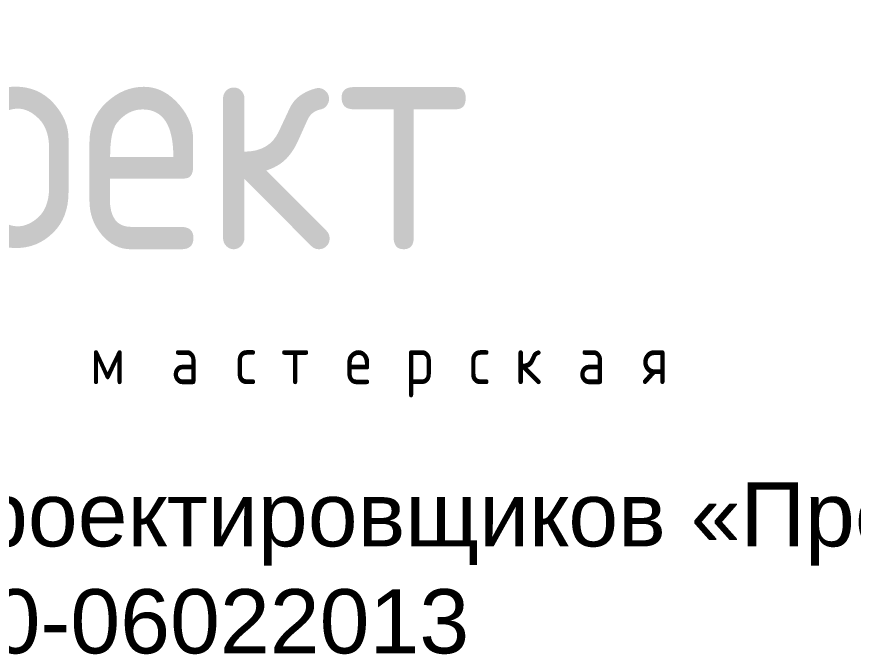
# Model space of a CAD drawing. Header units: metres. Extents: x -1525 to -1043, y -1331 to -1144.
# Drawn here: x -1484.43 to -1480.628, y -1164.559 to -1161.661 of the extents above; entities that cross this region are included whole.
import ezdxf

# ---------------------------------------------------------------- set-up
doc = ezdxf.new("R2010")
doc.units = ezdxf.units.M
doc.header["$MEASUREMENT"] = 0
doc.layers.add('контур здания на ситуации', color=1, linetype='Continuous', lineweight=30)
doc.styles.add('GOST 2.304', font='CS_Gost2304.shx')
doc.styles.get("Standard").update_dxf_attribs({"font": 'txt.shx', "width": 0.8, "height": 0.0025})

# ---------------------------------------------------------------- blocks, each defined once
blk = doc.blocks.new('A$C2C6E360E_1_4')
at = {"color": 7, "linetype": 'Continuous', "lineweight": -2, "ltscale": 100, "attachment_point": 1}
for s, insert, char_height, width in [('НеваПроект', (-13.0066, -4.5378), 1.05, 8.602776), ('\\T2.270;архитектурная  мастерская', (-12.8691, -5.9811), 0.22, 7.98507)]:
    blk.add_mtext(s, dxfattribs=dict(at, insert=insert, char_height=char_height, width=width))

msp = doc.modelspace()

# ---------------------------------------------------------------- block references
at = {"layer": 'контур здания на ситуации', "linetype": 'Continuous', "lineweight": 13, "ltscale": 0.1}
msp.add_blockref('A$C2C6E360E_1_4', (-1475.6638489, -1157.13032142), dxfattribs=at)

# ---------------------------------------------------------------- texts
at = {"color": 250, "lineweight": 13, "true_color": 0x191919, "insert": (-1484.41122821, -1164.16802356), "char_height": 0.2916655, "width": 18.7815189931, "attachment_point": 5, "style": 'GOST 2.304'}
msp.add_mtext('\\fArial|b0|i0|c204204|p39;Ассоциация «Объединение проектировщиков «ПроектСити»\\PСРО-П-180-06022013', dxfattribs=at)

doc.saveas('drawing.dxf')
